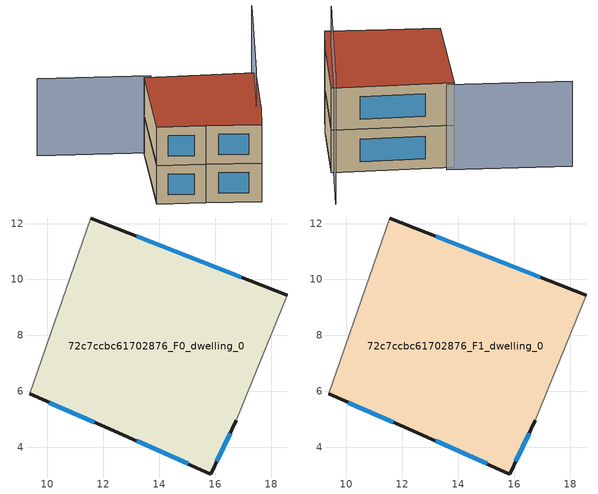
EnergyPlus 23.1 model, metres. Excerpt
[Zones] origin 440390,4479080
72c7ccbc61702876_F0_dwelling_0
 floor ground (EU_floor_Construction): 18.58,9.43 16.76,4.96 15.85,3.05 12.38,4.6 9.38,5.91 11.56,12.2 z0
 wall outside (EU_wall_Construction): 9.38,5.91 12.38,4.6 15.85,3.05 16.76,4.96 / 18.58,9.43 11.56,12.2 z0:3
 wall adiabatic (EU_wall_Construction): 11.56,12.2 9.38,5.91 / 16.76,4.96 18.58,9.43 z0:3
 window (EU_Window_Construction): 13.19,4.23 15.04,3.41 / 10.08,5.6 11.68,4.9 / 16.93,10.08 13.2,11.55 / 16.06,3.5 16.55,4.51 z0.7:2.3
72c7ccbc61702876_F1_dwelling_0
 floor to 72c7ccbc61702876_F0_dwelling_0 (EU_floor_Construction): 18.58,9.43 16.76,4.96 15.85,3.05 12.38,4.6 9.38,5.91 11.56,12.2 z3
 wall outside (EU_wall_Construction): 9.38,5.91 12.38,4.6 15.85,3.05 16.76,4.96 / 18.58,9.43 11.56,12.2 z3:6
 wall adiabatic (EU_wall_Construction): 11.56,12.2 9.38,5.91 / 16.76,4.96 18.58,9.43 z3:6
 window (EU_Window_Construction): 13.19,4.23 15.04,3.41 / 10.08,5.6 11.68,4.9 / 16.93,10.08 13.2,11.55 / 16.06,3.5 16.55,4.51 z3.7:5.3
 roof outside (EU_roof_Construction): 16.76,4.96 18.58,9.43 11.56,12.2 9.38,5.91 12.38,4.6 15.85,3.05 z6
shading: 16.44,5.11 20.03,12.93 z0:9; 5.02,15.27 12.09,12.25 / 12.09,12.25 9.38,5.91 z0:6
[Building]
EU S2 Campaign: North Axis=0; Terrain=City; Solar Distribution=FullExterior
[Site:Location]
Madrid: Latitude=40.5; Longitude=-3.5; Time Zone=1; Elevation=609
[SizingPeriod:WeatherFileDays]
AnnualSizingPeriod: Begin Month=1; Begin Day of Month=1; End Month=12; End Day of Month=31; Day of Week for Start Day=Monday; Use Weather File Daylight Saving Period=No; Use Weather File Rain and Snow Indicators=No
[MATERIAL]
EU_InternalMass_Material: Roughness=MediumRough; Thickness=0.1; Conductivity=1; Density=1800; Specific Heat=900; Thermal Absorptance=0.9; Solar Absorptance=0.7; Visible Absorptance=0.7
[MATERIAL:NOMASS] Roughness=MediumRough; Thermal Absorptance=0.9; Solar Absorptance=0.7; Visible Absorptance=0.7
Name | Thermal Resistance
EU_wall_NoMass | 0.419739
EU_roof_NoMass | 0.352165
EU_floor_NoMass | 0.608284
[WINDOWMATERIAL:SIMPLEGLAZINGSYSTEM]
EU_Window_SimpleGlazing: UFactor=4.8352; Solar Heat Gain Coefficient=0.85; Visible Transmittance=0.85
[CONSTRUCTION]
EU_wall_Construction: EU_wall_NoMass
EU_roof_Construction: EU_roof_NoMass
EU_floor_Construction: EU_floor_NoMass
EU_Window_Construction: EU_Window_SimpleGlazing
EU_InternalMass_Construction: EU_InternalMass_Material
[ZONE] Type=1; Multiplier=1; Ceiling Height=autocalculate; Volume=149.664; Floor Area=autocalculate; Part of Total Floor Area=Yes
72c7ccbc61702876_F0_dwelling_0; 72c7ccbc61702876_F1_dwelling_0
[INTERNALMASS] Construction=EU_InternalMass_Construction; Surface Area=49.888
Name | Zone or ZoneList
72c7ccbc61702876_F0_dwelling_0_EU_InternalMass | 72c7ccbc61702876_F0_dwelling_0
72c7ccbc61702876_F1_dwelling_0_EU_InternalMass | 72c7ccbc61702876_F1_dwelling_0
[OTHEREQUIPMENT] Fuel Type=Electricity; Design Level Calculation Method=Watts/Area; Power per Zone Floor Area=1; Fraction Latent=0; Fraction Radiant=0; Fraction Lost=0; Carbon Dioxide Generation Rate=0; EndUse Subcategory=EU_Step8_InternalGains
Name | Zone or ZoneList or Space or SpaceList | Schedule
EU_Step8_InternalGain_72c7ccbc61702876_F0_dwelling_0_f000 | 72c7ccbc61702876_F0_dwelling_0 | EU_Step8_GainSchedule_72c7ccbc61702876_F0_dwelling_0_f000
EU_Step8_InternalGain_72c7ccbc61702876_F1_dwelling_0_f000 | 72c7ccbc61702876_F1_dwelling_0 | EU_Step8_GainSchedule_72c7ccbc61702876_F1_dwelling_0_f000
[ZONEVENTILATION:DESIGNFLOWRATE] Schedule=EU_AlwaysOn; Design Flow Rate Calculation Method=AirChanges/Hour; Air Changes per Hour=0.703302; Ventilation Type=Natural; Fan Pressure Rise=0; Fan Total Efficiency=1; Constant Term Coefficient=1; Temperature Term Coefficient=0; Velocity Term Coefficient=0; Velocity Squared Term Coefficient=0; Minimum Indoor Temperature=-100; Maximum Indoor Temperature=100; Delta Temperature=-100; Minimum Outdoor Temperature=-100; Maximum Outdoor Temperature=100; Maximum Wind Speed=40
Name | Zone or ZoneList or Space or SpaceList
EU_ConstantAir_72c7ccbc61702876_F0_dwelling_0 | 72c7ccbc61702876_F0_dwelling_0
EU_ConstantAir_72c7ccbc61702876_F1_dwelling_0 | 72c7ccbc61702876_F1_dwelling_0
[HVACTEMPLATE:THERMOSTAT] Constant Heating Setpoint=20; Constant Cooling Setpoint=50
EU_HeatOnly_72c7ccbc61702876_F0_dwelling_0; EU_HeatOnly_72c7ccbc61702876_F1_dwelling_0
[HVACTEMPLATE:ZONE:IDEALLOADSAIRSYSTEM] System Availability Schedule=EU_AlwaysOn; Maximum Heating Supply Air Temperature=50; Minimum Cooling Supply Air Temperature=13; Maximum Heating Supply Air Humidity Ratio=0.0156; Minimum Cooling Supply Air Humidity Ratio=0.0077; Heating Limit=NoLimit; Cooling Limit=NoLimit; Heating Availability Schedule=EU_AlwaysOn; Cooling Availability Schedule=EU_CoolingOff; Dehumidification Control Type=ConstantSensibleHeatRatio; Cooling Sensible Heat Ratio=0.7; Dehumidification Setpoint=60; Humidification Control Type=None; Humidification Setpoint=30; Outdoor Air Method=None; Outdoor Air Flow Rate per Person=0.00944; Outdoor Air Flow Rate per Zone Floor Area=0; Outdoor Air Flow Rate per Zone=0; Demand Controlled Ventilation Type=None; Outdoor Air Economizer Type=NoEconomizer; Heat Recovery Type=None; Sensible Heat Recovery Effectiveness=0.7; Latent Heat Recovery Effectiveness=0.65
Name | Template Thermostat
72c7ccbc61702876_F0_dwelling_0 | EU_HeatOnly_72c7ccbc61702876_F0_dwelling_0
72c7ccbc61702876_F1_dwelling_0 | EU_HeatOnly_72c7ccbc61702876_F1_dwelling_0
[SIZING:ZONE] Zone Cooling Design Supply Air Temperature Input Method=SupplyAirTemperature; Zone Cooling Design Supply Air Temperature=13; Zone Heating Design Supply Air Temperature Input Method=SupplyAirTemperature; Zone Heating Design Supply Air Temperature=50; Zone Cooling Design Supply Air Humidity Ratio=0.008; Zone Heating Design Supply Air Humidity Ratio=0.008; Cooling Design Air Flow Method=DesignDay; Cooling Design Air Flow Rate=0; Cooling Minimum Air Flow per Zone Floor Area=0.000762; Cooling Minimum Air Flow=0; Cooling Minimum Air Flow Fraction=0.2; Heating Design Air Flow Method=DesignDay; Heating Design Air Flow Rate=0; Heating Maximum Air Flow per Zone Floor Area=0.002032; Heating Maximum Air Flow=0.141576; Heating Maximum Air Flow Fraction=0.3; Account for Dedicated Outdoor Air System=No; Dedicated Outdoor Air System Control Strategy=NeutralSupplyAir; Dedicated Outdoor Air Low Setpoint Temperature for Design=autosize; Dedicated Outdoor Air High Setpoint Temperature for Design=autosize; Zone Load Sizing Method=Sensible Load Only No Latent Load; Zone Latent Cooling Design Supply Air Humidity Ratio Input Method=HumidityRatioDifference; Zone Cooling Design Supply Air Humidity Ratio Difference=0.005; Zone Latent Heating Design Supply Air Humidity Ratio Input Method=HumidityRatioDifference; Zone Humidification Design Supply Air Humidity Ratio Difference=0.005
72c7ccbc61702876_F0_dwelling_0; 72c7ccbc61702876_F1_dwelling_0
[SCHEDULE:CONSTANT]
Name | Hourly Value
EU_AlwaysOn | 1
EU_CoolingOff | 0
[SCHEDULE:FILE] Column Number=1; Rows to Skip at Top=0; Number of Hours of Data=8760; Column Separator=Comma; Interpolate to Timestep=No; Minutes per Item=60; Adjust Schedule for Daylight Savings=Yes
Name | File
EU_Step8_GainSchedule_72c7ccbc61702876_F0_dwelling_0_f000 | ../../schedules/72c7ccbc61702876/72c7ccbc61702876_F0_dwelling_0_f000_gain.csv
EU_Step8_GainSchedule_72c7ccbc61702876_F1_dwelling_0_f000 | ../../schedules/72c7ccbc61702876/72c7ccbc61702876_F1_dwelling_0_f000_gain.csv
